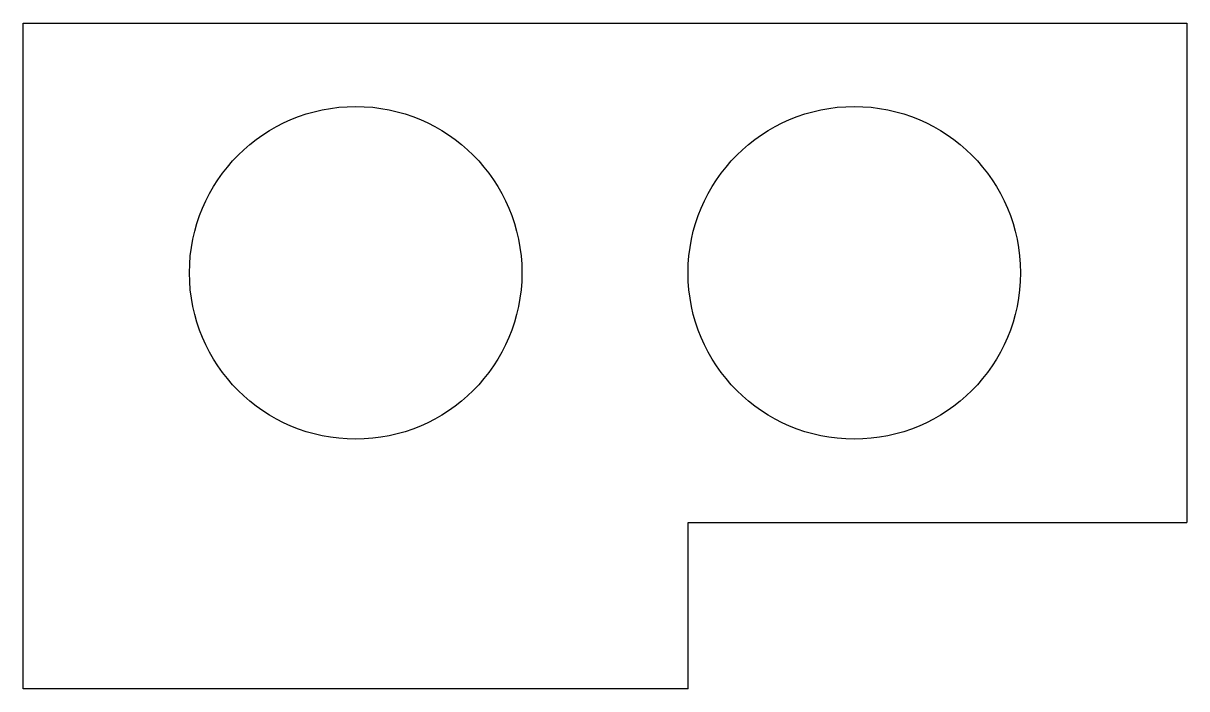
# Model space of a CAD drawing. Header units: millimetres. Extents: x 34.1 to 104.1, y 112.5 to 152.5.
import ezdxf

# ---------------------------------------------------------------- set-up
doc = ezdxf.new("R2010")
doc.units = ezdxf.units.MM
doc.header["$MEASUREMENT"] = 0

msp = doc.modelspace()

# ---------------------------------------------------------------- linework, layer by layer
for p, q in [((34.138, 152.495), (104.138, 152.495)), ((34.138, 112.495), (34.138, 152.495)), ((34.138, 152.495), (34.138, 152.495)), ((104.138, 152.495), (104.138, 122.495)), ((74.138, 112.495), (74.138, 122.495)), ((74.138, 122.495), (104.138, 122.495)), ((74.138, 112.495), (34.138, 112.495))]:
    msp.add_line(p, q)
for centre in [(54.138, 137.495), (84.138, 137.495)]:
    msp.add_circle(centre, 10)

doc.saveas('drawing.dxf')
